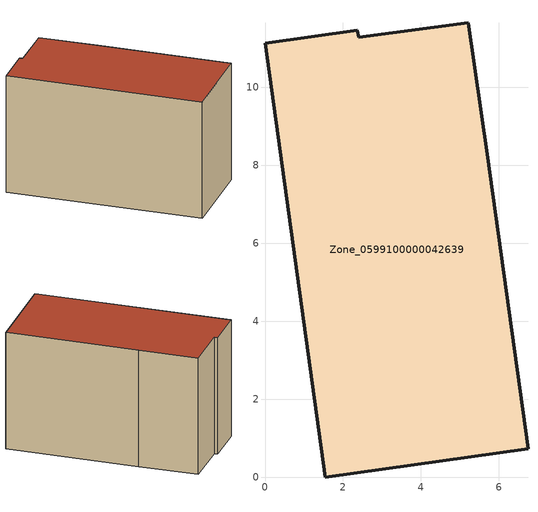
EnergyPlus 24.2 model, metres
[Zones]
Zone_0599100000042639
 floor ground (C_G): 2.41,11.28 5.21,11.65 5.7,8.28 6.75,0.73 1.55,0 0,11.14 2.37,11.47 z0
 wall outside (C_F): 5.21,11.65 2.41,11.28 2.37,11.47 0,11.14 1.55,0 6.75,0.73 5.7,8.28 5.21,11.65 z0:7.02
 roof outside (C_R): 1.55,0 6.75,0.73 5.7,8.28 5.21,11.65 2.41,11.28 2.37,11.47 0,11.14 z7.02
[BUILDING]
Pand.0599100000042639: North Axis=0; Terrain=City; Loads Convergence Tolerance Value=0.04; Temperature Convergence Tolerance Value=0.4; Solar Distribution=FullExterior; Maximum Number of Warmup Days=25; Minimum Number of Warmup Days=1
[Site:Location]
Rotterdam.The.Hague.AP_ZH_NLD Design_Conditions: Latitude=51.96; Longitude=4.45; Time Zone=1; Elevation=-4.5
[SITE:GROUNDTEMPERATURE:BUILDINGSURFACE]
18, 18, 18, 18, 18, 18, 18, 18, 18, 18, 18, 18
[MATERIAL] Thermal Absorptance=0.9; Solar Absorptance=0.7; Visible Absorptance=0.7
Name | Roughness | Thickness | Conductivity | Density | Specific Heat
G.TI.1946 | MediumSmooth | 0.15 | 1 | 540 | 1210
F.TI.1946 | Rough | 0.3 | 0.857143 | 1920 | 840
R.TI.1946 | MediumRough | 0.2 | 0.1 | 1500 | 1000
[CONSTRUCTION]
C_G: G.TI.1946
C_F: F.TI.1946
C_R: R.TI.1946
[ZONE]
Zone_0599100000042639: Type=1; Multiplier=1; Ceiling Height=Autocalculate; Volume=Autocalculate; Floor Area=autocalculate; Part of Total Floor Area=Yes
[ZONEINFILTRATION:DESIGNFLOWRATE]
Infil_Zone_0599100000042639: Zone or ZoneList or Space or SpaceList=Zone_0599100000042639; Schedule=AlwaysOn; Design Flow Rate Calculation Method=Flow/Area; Flow Rate per Floor Area=0.003; Constant Term Coefficient=1; Temperature Term Coefficient=0; Velocity Term Coefficient=0; Velocity Squared Term Coefficient=0
[HVACTEMPLATE:ZONE:IDEALLOADSAIRSYSTEM]
Zone_0599100000042639: Maximum Heating Supply Air Temperature=50; Minimum Cooling Supply Air Temperature=13; Maximum Heating Supply Air Humidity Ratio=0.0156; Minimum Cooling Supply Air Humidity Ratio=0.0077; Heating Limit=NoLimit; Cooling Limit=NoLimit; Dehumidification Control Type=ConstantSensibleHeatRatio; Cooling Sensible Heat Ratio=0.7; Dehumidification Setpoint=60; Humidification Control Type=None; Humidification Setpoint=30; Outdoor Air Method=None; Outdoor Air Flow Rate per Person=0.00944; Outdoor Air Flow Rate per Zone Floor Area=0; Outdoor Air Flow Rate per Zone=0; Demand Controlled Ventilation Type=None; Outdoor Air Economizer Type=NoEconomizer; Heat Recovery Type=None; Sensible Heat Recovery Effectiveness=0.7; Latent Heat Recovery Effectiveness=0.65
[ZONECONTROL:THERMOSTAT]
ThermostatControl_Zone_0599100000042639: Zone or ZoneList=Zone_0599100000042639; Control Type Schedule=DualSetpointControlType; Control 1=Thermostat_Zone_0599100000042639; Temperature Difference Between Cutout And Setpoint=0
[THERMOSTATSETPOINT:DUALSETPOINT]
Thermostat_Zone_0599100000042639: Heating Setpoint Temperature Schedule=HeatingSetpoint_Zone_0599100000042639; Cooling Setpoint Temperature Schedule=CoolingSetpoint_Zone_0599100000042639
[SCHEDULE:COMPACT]
HeatingSetpoint_Zone_0599100000042639: Through: 12/31, For: AllDays, Until: 24:00, 21
CoolingSetpoint_Zone_0599100000042639: Through: 12/31, For: AllDays, Until: 24:00, 24
DualSetpointControlType: Through: 12/31, For: AllDays, Until: 24:00, 4
AlwaysOn: Through: 12/31, For: AllDays, Until: 24:00, 1
